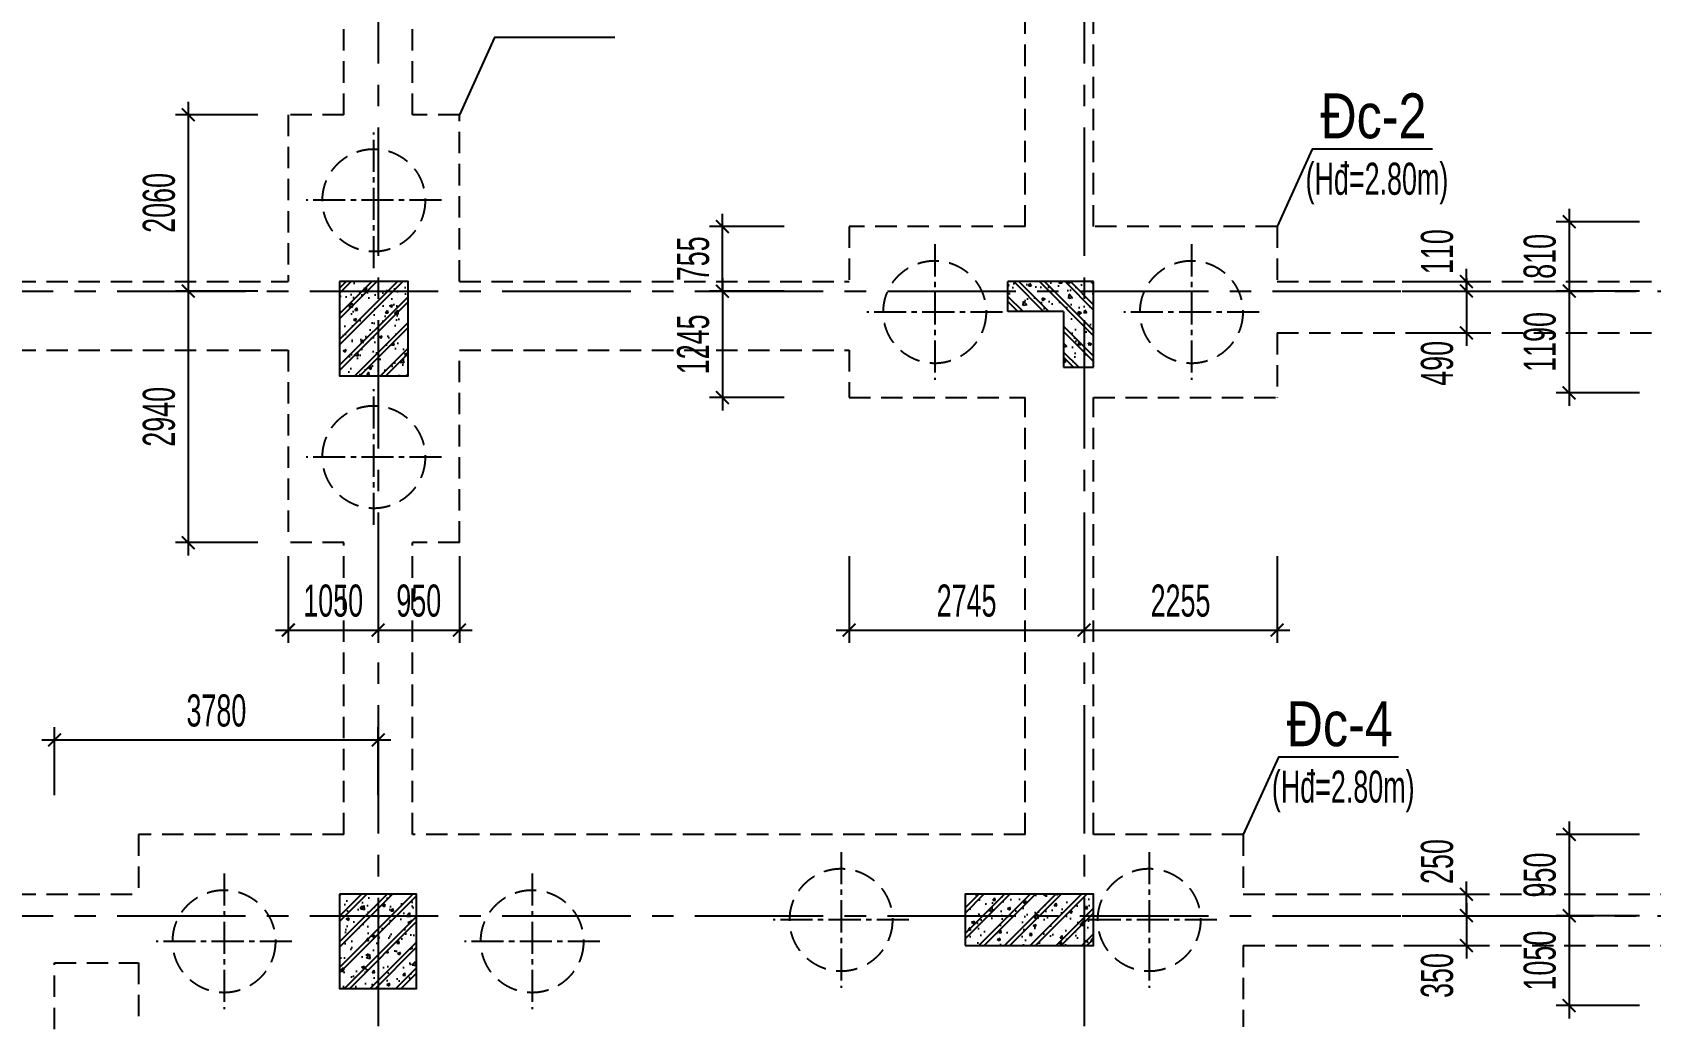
# Model space of a CAD drawing. Extents: x 1719887 to 1865417, y -150890 to 59748.
# Drawn here: x 1761390 to 1780299, y -81398 to -69825 of the extents above; entities that cross this region are included whole.
import ezdxf
from ezdxf.enums import TextEntityAlignment as Align

# ---------------------------------------------------------------- set-up
doc = ezdxf.new("R2010")
doc.units = 0
doc.header["$LTSCALE"] = 1000
doc.header["$MEASUREMENT"] = 0
doc.header["$PDMODE"] = 3
doc.linetypes.add('CENTER2', pattern=[1.125, 0.75, -0.125, 0.125, -0.125])
doc.linetypes.add('HIDDEN', pattern=[0.375, 0.25, -0.125])
doc.layers.get('0').update_dxf_attribs({"linetype": 'CONTINUOUS'})
doc.layers.get('Defpoints').update_dxf_attribs({"linetype": 'CONTINUOUS'})
for name, color, linetype in [('CDC.01.AXIS', 160, 'CENTER2'), ('CDC.02.DIM', 1, 'CONTINUOUS'), ('CDC.04.HIDDEN', 8, 'HIDDEN'), ('CDC.05.STEEL', 4, 'CONTINUOUS'), ('CDC.06.TEXT', 2, 'CONTINUOUS'), ('CDC.10.HATCH', 9, 'CONTINUOUS'), ('CDC.11.NOTE', 8, 'CONTINUOUS'), ('KCS_CHI', 1, 'CONTINUOUS')]:
    doc.layers.add(name, color=color, linetype=linetype)
doc.styles.add('ARIAL', font='arial.ttf', dxfattribs={"width": 0.6})
doc.dimstyles.new('D150', dxfattribs={"dimscale": 150, "dimtxt": 2.5, "dimasz": 1, "dimexe": 1, "dimexo": 0, "dimgap": 1, "dimtad": 1, "dimdec": 0, "dimdsep": 46, "dimtxsty": 'ARIAL', "dimblk": 'ARCHTICK', "dimcen": 1, "dimdle": 1, "dimclrd": 1, "dimclre": 1, "dimclrt": 2, "dimadec": 0, "dimazin": 0, "dimtfac": 0.00072, "dimtdec": 0, "dimtix": 1, "dimtmove": 2, "dimatfit": 3, "dimldrblk": 'ARCHTICK', "dimfxl": 1, "dimtolj": 1, "dimlwd": -1, "dimlwe": -1, "dimarcsym": 0})

# ---------------------------------------------------------------- blocks, each defined once
blk = doc.blocks.new('MONG')
at = {"layer": 'CDC.10.HATCH'}
h = blk.add_hatch(dxfattribs=at)
h.set_pattern_fill('CHAU-01', color=256, scale=50, style=0, pattern_type=2)
h.set_pattern_definition([(50, (16399.96, 0), (358.63009, -31.376067), [37.5, -412.5]), (355, (16399.96, 0), (-69.37567, 376.09607), [30, -330]), (100.4514, (16429.85, -2.6), (289.25469, 344.71977), [31.870095, -350.571056]), (46.1842, (16399.96, 100), (533.62052, -82.75951), [56.25, -618.75]), (96.6356, (16444.43, 93.1), (467.33135, 487.05894), [47.80514, -525.8565]), (351.1842, (16399.96, 100), (467.33097, 487.0593), [45, -495]), (21, (16449.96, 75), (298.453526, -201.309445), [37.5, -412.5]), (326, (16449.96, 75), (121.657666, 362.57502), [30, -330]), (71.4514, (16474.83, 58.22), (420.111314, 161.26525), [31.870095, -350.571056]), (37.5, (16399.96, 0), (6.079928, 166.446927), [0, -326, 0, -335, 0, -331.25]), (7.5, (16399.96, 0), (131.534769, 197.205856), [0, -191, 0, -318.5, 0, -126.25]), (327.5, (16288.46, 0), (266.911218, -11.277436), [0, -125, 0, -390, 0, -517.5]), (317.5, (16238.46, 0), (291.593085, 50.05249), [0, -162.5, 0, -259, 0, -367.5]), (45, (16399.96, 0), (-150.26019, 150.26019), []), (45, (16399.96, 61.25), (-150.26019, 150.26019), [])])
h.paths.add_polyline_path([(1765330, -72738), (1764980, -72738), (1764980, -72848), (1765330, -72848)])
h.paths.add_polyline_path([(1765330, -72848), (1764980, -72848), (1764980, -73838), (1765330, -73838)])
h.paths.add_polyline_path([(1765780, -72848), (1765330, -72848), (1765330, -73838), (1765780, -73838)])
h.paths.add_polyline_path([(1765780, -72738), (1765330, -72738), (1765330, -72848), (1765780, -72848)])
h = blk.add_hatch(dxfattribs=at)
h.set_pattern_fill('CHAU-01', color=256, scale=50, style=0, pattern_type=2)
h.set_pattern_definition([(130, (3514359.5, -1e-11), (-358.63009, -31.376067), [37.5, -412.5]), (185, (3514359.5, -1e-11), (69.37567, 376.09607), [30, -330]), (79.5486, (3514329.6, -2.6), (-289.25469, 344.71977), [31.870095, -350.571056]), (133.8158, (3514359.5, 100), (-533.62052, -82.75951), [56.25, -618.75]), (83.3644, (3514315.03, 93.1), (-467.33135, 487.05894), [47.80514, -525.8565]), (188.8158, (3514359.5, 100), (-467.33097, 487.0593), [45, -495]), (159, (3514309.5, 75), (-298.453526, -201.309445), [37.5, -412.5]), (214, (3514309.5, 75), (-121.657666, 362.57502), [30, -330]), (108.5486, (3514284.63, 58.22), (-420.111314, 161.26525), [31.870095, -350.571056]), (142.5, (3514359.5, -1e-11), (-6.079928, 166.446927), [0, -326, 0, -335, 0, -331.25]), (172.5, (3514359.5, -1e-11), (-131.534769, 197.205856), [0, -191, 0, -318.5, 0, -126.25]), (212.5, (3514471, -1e-11), (-266.911218, -11.277436), [0, -125, 0, -390, 0, -517.5]), (222.5, (3514521, -1e-11), (-291.593085, 50.05249), [0, -162.5, 0, -259, 0, -367.5]), (135, (3514359.5, -1e-11), (150.26019, 150.26019), []), (135, (3514359.5, 61.25), (150.26019, 150.26019), [])])
h.paths.add_polyline_path([(1773680, -72848), (1773790, -72848), (1773790, -73738), (1773680, -73738)])
h.paths.add_polyline_path([(1772790, -72848), (1773680, -72848), (1773680, -73738), (1773440, -73738), (1773440, -73088), (1772790, -73088)])
h.paths.add_polyline_path([(1772790, -72738), (1773680, -72738), (1773680, -72848), (1772790, -72848)])
h.paths.add_polyline_path([(1773680, -72738), (1773790, -72738), (1773790, -72848), (1773680, -72848)])
h = blk.add_hatch(dxfattribs=at)
h.set_pattern_fill('CHAU-01', color=256, scale=50, style=0, pattern_type=2)
h.set_pattern_definition([(50, (0, 0), (358.63009, -31.376067), [37.5, -412.5]), (355, (0, 0), (-69.37567, 376.09607), [30, -330]), (100.4514, (29.9, -2.6), (289.25469, 344.71977), [31.870095, -350.571056]), (46.1842, (0, 100), (533.62052, -82.75951), [56.25, -618.75]), (96.6356, (44.47, 93.1), (467.33135, 487.05894), [47.80514, -525.8565]), (351.1842, (0, 100), (467.33097, 487.0593), [45, -495]), (21, (50, 75), (298.453526, -201.309445), [37.5, -412.5]), (326, (50, 75), (121.657666, 362.57502), [30, -330]), (71.4514, (74.87, 58.22), (420.111314, 161.26525), [31.870095, -350.571056]), (37.5, (0, 0), (6.079928, 166.446927), [0, -326, 0, -335, 0, -331.25]), (7.5, (0, 0), (131.534769, 197.205856), [0, -191, 0, -318.5, 0, -126.25]), (327.5, (-111.5, 0), (266.911218, -11.277436), [0, -125, 0, -390, 0, -517.5]), (317.5, (-161.5, 0), (291.593085, 50.05249), [0, -162.5, 0, -259, 0, -367.5]), (45, (0, 0), (-150.26019, 150.26019), []), (45, (0, 61.25), (-150.26019, 150.26019), [])])
h.paths.add_polyline_path([(1765430, -79898), (1764980, -79898), (1764980, -80148), (1765430, -80148)])
h.paths.add_polyline_path([(1765430, -80148), (1764980, -80148), (1764980, -80998), (1765430, -80998)])
h.paths.add_polyline_path([(1765880, -80148), (1765430, -80148), (1765430, -80998), (1765880, -80998)])
h.paths.add_polyline_path([(1765880, -79898), (1765430, -79898), (1765430, -80148), (1765880, -80148)])
h = blk.add_hatch(dxfattribs=at)
h.set_pattern_fill('CHAU-01', color=256, scale=50, style=0, pattern_type=2)
h.set_pattern_definition([(50, (0, 0), (358.63009, -31.376067), [37.5, -412.5]), (355, (0, 0), (-69.37567, 376.09607), [30, -330]), (100.4514, (29.9, -2.6), (289.25469, 344.71977), [31.870095, -350.571056]), (46.1842, (0, 100), (533.62052, -82.75951), [56.25, -618.75]), (96.6356, (44.47, 93.1), (467.33135, 487.05894), [47.80514, -525.8565]), (351.1842, (0, 100), (467.33097, 487.0593), [45, -495]), (21, (50, 75), (298.453526, -201.309445), [37.5, -412.5]), (326, (50, 75), (121.657666, 362.57502), [30, -330]), (71.4514, (74.87, 58.22), (420.111314, 161.26525), [31.870095, -350.571056]), (37.5, (0, 0), (6.079928, 166.446927), [0, -326, 0, -335, 0, -331.25]), (7.5, (0, 0), (131.534769, 197.205856), [0, -191, 0, -318.5, 0, -126.25]), (327.5, (-111.5, 0), (266.911218, -11.277436), [0, -125, 0, -390, 0, -517.5]), (317.5, (-161.5, 0), (291.593085, 50.05249), [0, -162.5, 0, -259, 0, -367.5]), (45, (0, 0), (-150.26019, 150.26019), []), (45, (0, 61.25), (-150.26019, 150.26019), [])])
h.paths.add_polyline_path([(1772290, -80498), (1773680, -80498), (1773680, -80148), (1772290, -80148)])
h.paths.add_polyline_path([(1772290, -80148), (1773680, -80148), (1773680, -79898), (1772290, -79898)])
h.paths.add_polyline_path([(1773680, -80148), (1773790, -80148), (1773790, -79898), (1773680, -79898)])
h.paths.add_polyline_path([(1773680, -80498), (1773790, -80498), (1773790, -80148), (1773680, -80148)])
at = {"layer": 'CDC.01.AXIS', "ltscale": 2}
for p, q in [((1765430, -61938), (1765430, -120474)), ((1773680, -61938), (1773680, -120474)), ((1733131, -72848), (1840145, -72848)), ((1733131, -80148), (1840145, -80148))]:
    blk.add_line(p, q, dxfattribs=at)
at = {"layer": 'CDC.05.STEEL', "ltscale": 2000}
for p, q in [((1773790, -72738), (1772790, -72738)), ((1772790, -73088), (1772790, -72738)), ((1773790, -73738), (1773790, -72738)), ((1773440, -73088), (1772790, -73088)), ((1773440, -73088), (1773440, -73738)), ((1773440, -73738), (1773790, -73738))]:
    blk.add_line(p, q, dxfattribs=at)
for points in [[(1764980, -72738), (1764980, -73838), (1765780, -73838), (1765780, -72738)], [(1764980, -79898), (1764980, -80998), (1765880, -80998), (1765880, -79898)], [(1772290, -80498), (1773790, -80498), (1773790, -79898), (1772290, -79898)]]:
    blk.add_lwpolyline(points, close=True, dxfattribs=at)
blk = doc.blocks.new('_ARCHTICK')
at = {"color": 0, "linetype": 'ByBlock', "const_width": 0.15}
blk.add_lwpolyline([(-0.5, -0.5), (0.5, 0.5)], dxfattribs=at)
blk = doc.blocks.new('*D74')
at = {"layer": 'CDC.02.DIM', "color": 1, "transparency": 16777216}
for p, q in [((1763211, -70638), (1763211, -72998)), ((1764024, -70788), (1763061, -70788)), ((1764024, -72848), (1763061, -72848))]:
    blk.add_line(p, q, dxfattribs=at)
at = {"layer": 'Defpoints', "color": 0, "transparency": 16777216}
for p in [(1764024, -70788), (1763211, -72848), (1764024, -72848)]:
    blk.add_point(p, dxfattribs=at)
at = {"layer": 'CDC.02.DIM', "color": 1, "transparency": 16777216, "xscale": 150, "yscale": 150, "zscale": 150}
for p, rotation in [((1763211, -70788), 90), ((1763211, -72848), 270)]:
    blk.add_blockref('_ARCHTICK', p, dxfattribs=dict(at, rotation=rotation))
at = {"layer": 'CDC.02.DIM', "color": 2, "transparency": 16777216, "insert": (1762870, -71818), "char_height": 375, "attachment_point": 5, "rotation": 90, "style": 'ARIAL'}
blk.add_mtext('\\A1;2060', dxfattribs=at)
blk = doc.blocks.new('*D75')
at = {"layer": 'CDC.02.DIM', "color": 1, "transparency": 16777216}
for p, q in [((1763211, -72698), (1763211, -75938)), ((1764024, -72848), (1763061, -72848)), ((1764024, -75788), (1763061, -75788))]:
    blk.add_line(p, q, dxfattribs=at)
at = {"layer": 'Defpoints', "color": 0, "transparency": 16777216}
for p in [(1764024, -72848), (1763211, -75788), (1764024, -75788)]:
    blk.add_point(p, dxfattribs=at)
at = {"layer": 'CDC.02.DIM', "color": 1, "transparency": 16777216, "xscale": 150, "yscale": 150, "zscale": 150}
for p, rotation in [((1763211, -72848), 90), ((1763211, -75788), 270)]:
    blk.add_blockref('_ARCHTICK', p, dxfattribs=dict(at, rotation=rotation))
at = {"layer": 'CDC.02.DIM', "color": 2, "transparency": 16777216, "insert": (1762870, -74318), "char_height": 375, "attachment_point": 5, "rotation": 90, "style": 'ARIAL'}
blk.add_mtext('\\A1;2940', dxfattribs=at)
blk = doc.blocks.new('*D118')
at = {"layer": 'CDC.02.DIM', "color": 1, "transparency": 16777216}
for p, q in [((1769453, -72094), (1769453, -71944)), ((1770175, -72094), (1769303, -72094)), ((1769453, -72849), (1769453, -72094)), ((1770175, -72849), (1769303, -72849)), ((1769453, -72849), (1769453, -72999))]:
    blk.add_line(p, q, dxfattribs=at)
at = {"layer": 'Defpoints', "color": 0, "transparency": 16777216}
for p in [(1769453, -72094), (1770175, -72094), (1770175, -72849)]:
    blk.add_point(p, dxfattribs=at)
at = {"layer": 'CDC.02.DIM', "color": 1, "transparency": 16777216, "xscale": 150, "yscale": 150, "zscale": 150}
for p, rotation in [((1769453, -72094), 270), ((1769453, -72849), 90)]:
    blk.add_blockref('_ARCHTICK', p, dxfattribs=dict(at, rotation=rotation))
at = {"layer": 'CDC.02.DIM', "color": 2, "transparency": 16777216, "insert": (1769112, -72471), "char_height": 375, "attachment_point": 5, "rotation": 90, "style": 'ARIAL'}
blk.add_mtext('\\A1;755', dxfattribs=at)
blk = doc.blocks.new('*D119')
at = {"layer": 'CDC.02.DIM', "color": 1, "transparency": 16777216}
for p, q in [((1769453, -72699), (1769453, -74244)), ((1770175, -72849), (1769303, -72849)), ((1770175, -74094), (1769303, -74094))]:
    blk.add_line(p, q, dxfattribs=at)
at = {"layer": 'Defpoints', "color": 0, "transparency": 16777216}
for p in [(1770175, -72849), (1769453, -74094), (1770175, -74094)]:
    blk.add_point(p, dxfattribs=at)
at = {"layer": 'CDC.02.DIM', "color": 1, "transparency": 16777216, "xscale": 150, "yscale": 150, "zscale": 150}
for p, rotation in [((1769453, -72849), 90), ((1769453, -74094), 270)]:
    blk.add_blockref('_ARCHTICK', p, dxfattribs=dict(at, rotation=rotation))
at = {"layer": 'CDC.02.DIM', "color": 2, "transparency": 16777216, "insert": (1769112, -73471), "char_height": 375, "attachment_point": 5, "rotation": 90, "style": 'ARIAL'}
blk.add_mtext('\\A1;1245', dxfattribs=at)
blk = doc.blocks.new('*D134')
at = {"layer": 'CDC.02.DIM', "color": 1, "transparency": 16777216}
for p, q in [((1780169, -72038), (1779197, -72038)), ((1779347, -71888), (1779347, -72998)), ((1780169, -72848), (1779197, -72848))]:
    blk.add_line(p, q, dxfattribs=at)
at = {"layer": 'Defpoints', "color": 0, "transparency": 16777216}
for p in [(1780169, -72038), (1779347, -72848), (1780169, -72848)]:
    blk.add_point(p, dxfattribs=at)
at = {"layer": 'CDC.02.DIM', "color": 1, "transparency": 16777216, "xscale": 150, "yscale": 150, "zscale": 150}
for p, rotation in [((1779347, -72038), 90), ((1779347, -72848), 270)]:
    blk.add_blockref('_ARCHTICK', p, dxfattribs=dict(at, rotation=rotation))
at = {"layer": 'CDC.02.DIM', "color": 2, "transparency": 16777216, "insert": (1779005, -72443), "char_height": 375, "attachment_point": 5, "rotation": 90, "style": 'ARIAL'}
blk.add_mtext('\\A1;810', dxfattribs=at)
blk = doc.blocks.new('*D135')
at = {"layer": 'CDC.02.DIM', "color": 1, "transparency": 16777216}
for p, q in [((1779347, -72698), (1779347, -74188)), ((1780169, -72848), (1779197, -72848)), ((1780169, -74038), (1779197, -74038))]:
    blk.add_line(p, q, dxfattribs=at)
at = {"layer": 'Defpoints', "color": 0, "transparency": 16777216}
for p in [(1780169, -72848), (1779347, -74038), (1780169, -74038)]:
    blk.add_point(p, dxfattribs=at)
at = {"layer": 'CDC.02.DIM', "color": 1, "transparency": 16777216, "xscale": 150, "yscale": 150, "zscale": 150}
for p, rotation in [((1779347, -72848), 90), ((1779347, -74038), 270)]:
    blk.add_blockref('_ARCHTICK', p, dxfattribs=dict(at, rotation=rotation))
at = {"layer": 'CDC.02.DIM', "color": 2, "transparency": 16777216, "insert": (1779005, -73443), "char_height": 375, "attachment_point": 5, "rotation": 90, "style": 'ARIAL'}
blk.add_mtext('\\A1;1190', dxfattribs=at)
blk = doc.blocks.new('*D136')
at = {"layer": 'CDC.02.DIM', "color": 1, "transparency": 16777216}
for p, q in [((1780169, -79198), (1779197, -79198)), ((1779347, -79048), (1779347, -80298)), ((1780169, -80148), (1779197, -80148))]:
    blk.add_line(p, q, dxfattribs=at)
at = {"layer": 'Defpoints', "color": 0, "transparency": 16777216}
for p in [(1780169, -79198), (1779347, -80148), (1780169, -80148)]:
    blk.add_point(p, dxfattribs=at)
at = {"layer": 'CDC.02.DIM', "color": 1, "transparency": 16777216, "xscale": 150, "yscale": 150, "zscale": 150}
for p, rotation in [((1779347, -79198), 90), ((1779347, -80148), 270)]:
    blk.add_blockref('_ARCHTICK', p, dxfattribs=dict(at, rotation=rotation))
at = {"layer": 'CDC.02.DIM', "color": 2, "transparency": 16777216, "insert": (1779005, -79673), "char_height": 375, "attachment_point": 5, "rotation": 90, "style": 'ARIAL'}
blk.add_mtext('\\A1;950', dxfattribs=at)
blk = doc.blocks.new('*D137')
at = {"layer": 'CDC.02.DIM', "color": 1, "transparency": 16777216}
for p, q in [((1780169, -80148), (1779197, -80148)), ((1779347, -79998), (1779347, -81348)), ((1780169, -81198), (1779197, -81198))]:
    blk.add_line(p, q, dxfattribs=at)
at = {"layer": 'Defpoints', "color": 0, "transparency": 16777216}
for p in [(1780169, -80148), (1779347, -81198), (1780169, -81198)]:
    blk.add_point(p, dxfattribs=at)
at = {"layer": 'CDC.02.DIM', "color": 1, "transparency": 16777216, "xscale": 150, "yscale": 150, "zscale": 150}
for p, rotation in [((1779347, -80148), 90), ((1779347, -81198), 270)]:
    blk.add_blockref('_ARCHTICK', p, dxfattribs=dict(at, rotation=rotation))
at = {"layer": 'CDC.02.DIM', "color": 2, "transparency": 16777216, "insert": (1779005, -80673), "char_height": 375, "attachment_point": 5, "rotation": 90, "style": 'ARIAL'}
blk.add_mtext('\\A1;1050', dxfattribs=at)
blk = doc.blocks.new('*D180')
at = {"layer": 'CDC.02.DIM', "color": 1, "transparency": 16777216}
for p, q in [((1764380, -75947), (1764380, -76960)), ((1765430, -75947), (1765430, -76960)), ((1764230, -76810), (1765580, -76810))]:
    blk.add_line(p, q, dxfattribs=at)
at = {"layer": 'Defpoints', "color": 0, "transparency": 16777216}
for p in [(1764380, -75947), (1765430, -75947), (1765430, -76810)]:
    blk.add_point(p, dxfattribs=at)
at = {"layer": 'CDC.02.DIM', "color": 1, "transparency": 16777216, "xscale": 150, "yscale": 150, "zscale": 150, "rotation": 180}
blk.add_blockref('_ARCHTICK', (1764380, -76810), dxfattribs=at)
at = {"layer": 'CDC.02.DIM', "color": 1, "transparency": 16777216, "xscale": 150, "yscale": 150, "zscale": 150}
blk.add_blockref('_ARCHTICK', (1765430, -76810), dxfattribs=at)
at = {"layer": 'CDC.02.DIM', "color": 2, "transparency": 16777216, "insert": (1764905, -76468), "char_height": 375, "attachment_point": 5, "style": 'ARIAL'}
blk.add_mtext('\\A1;1050', dxfattribs=at)
blk = doc.blocks.new('*D181')
at = {"layer": 'CDC.02.DIM', "color": 1, "transparency": 16777216}
for p, q in [((1765430, -75947), (1765430, -76960)), ((1766380, -75947), (1766380, -76960)), ((1765280, -76810), (1766530, -76810))]:
    blk.add_line(p, q, dxfattribs=at)
at = {"layer": 'Defpoints', "color": 0, "transparency": 16777216}
for p in [(1765430, -75947), (1766380, -75947), (1766380, -76810)]:
    blk.add_point(p, dxfattribs=at)
at = {"layer": 'CDC.02.DIM', "color": 1, "transparency": 16777216, "xscale": 150, "yscale": 150, "zscale": 150, "rotation": 180}
blk.add_blockref('_ARCHTICK', (1765430, -76810), dxfattribs=at)
at = {"layer": 'CDC.02.DIM', "color": 1, "transparency": 16777216, "xscale": 150, "yscale": 150, "zscale": 150}
blk.add_blockref('_ARCHTICK', (1766380, -76810), dxfattribs=at)
at = {"layer": 'CDC.02.DIM', "color": 2, "transparency": 16777216, "insert": (1765905, -76468), "char_height": 375, "attachment_point": 5, "style": 'ARIAL'}
blk.add_mtext('\\A1;950', dxfattribs=at)
blk = doc.blocks.new('*D182')
at = {"layer": 'CDC.02.DIM', "color": 1, "transparency": 16777216}
for p, q in [((1770934, -75947), (1770934, -76960)), ((1773679, -75947), (1773679, -76960)), ((1770784, -76810), (1773829, -76810))]:
    blk.add_line(p, q, dxfattribs=at)
at = {"layer": 'Defpoints', "color": 0, "transparency": 16777216}
for p in [(1770934, -75947), (1773679, -75947), (1773679, -76810)]:
    blk.add_point(p, dxfattribs=at)
at = {"layer": 'CDC.02.DIM', "color": 1, "transparency": 16777216, "xscale": 150, "yscale": 150, "zscale": 150, "rotation": 180}
blk.add_blockref('_ARCHTICK', (1770934, -76810), dxfattribs=at)
at = {"layer": 'CDC.02.DIM', "color": 1, "transparency": 16777216, "xscale": 150, "yscale": 150, "zscale": 150}
blk.add_blockref('_ARCHTICK', (1773679, -76810), dxfattribs=at)
at = {"layer": 'CDC.02.DIM', "color": 2, "transparency": 16777216, "insert": (1772306, -76468), "char_height": 375, "attachment_point": 5, "style": 'ARIAL'}
blk.add_mtext('\\A1;2745', dxfattribs=at)
blk = doc.blocks.new('*D183')
at = {"layer": 'CDC.02.DIM', "color": 1, "transparency": 16777216}
for p, q in [((1773679, -75947), (1773679, -76960)), ((1775934, -75947), (1775934, -76960)), ((1773529, -76810), (1776084, -76810))]:
    blk.add_line(p, q, dxfattribs=at)
at = {"layer": 'Defpoints', "color": 0, "transparency": 16777216}
for p in [(1773679, -75947), (1775934, -75947), (1775934, -76810)]:
    blk.add_point(p, dxfattribs=at)
at = {"layer": 'CDC.02.DIM', "color": 1, "transparency": 16777216, "xscale": 150, "yscale": 150, "zscale": 150, "rotation": 180}
blk.add_blockref('_ARCHTICK', (1773679, -76810), dxfattribs=at)
at = {"layer": 'CDC.02.DIM', "color": 1, "transparency": 16777216, "xscale": 150, "yscale": 150, "zscale": 150}
blk.add_blockref('_ARCHTICK', (1775934, -76810), dxfattribs=at)
at = {"layer": 'CDC.02.DIM', "color": 2, "transparency": 16777216, "insert": (1774806, -76468), "char_height": 375, "attachment_point": 5, "style": 'ARIAL'}
blk.add_mtext('\\A1;2255', dxfattribs=at)
blk = doc.blocks.new('*D1078')
at = {"layer": 'Defpoints', "color": 0, "transparency": 16777216}
for p in [(1777387, -72738), (1778147, -72738), (1777307, -72848)]:
    blk.add_point(p, dxfattribs=at)
at = {"layer": 'KCS_CHI', "color": 1, "transparency": 16777216}
for p, q in [((1778147, -72738), (1778147, -72588)), ((1777397, -72738), (1778297, -72738)), ((1778147, -72848), (1778147, -72738)), ((1777397, -72848), (1778297, -72848)), ((1778147, -72848), (1778147, -72998))]:
    blk.add_line(p, q, dxfattribs=at)
at = {"layer": 'KCS_CHI', "color": 1, "transparency": 16777216, "xscale": 150, "yscale": 150, "zscale": 150}
for p, rotation in [((1778147, -72738), 270), ((1778147, -72848), 90)]:
    blk.add_blockref('_ARCHTICK', p, dxfattribs=dict(at, rotation=rotation))
at = {"layer": 'KCS_CHI', "color": 2, "transparency": 16777216, "insert": (1777805, -72388), "char_height": 375, "attachment_point": 5, "rotation": 90, "style": 'ARIAL'}
blk.add_mtext('\\A1;110', dxfattribs=at)
blk = doc.blocks.new('*D1079')
at = {"layer": 'Defpoints', "color": 0, "transparency": 16777216}
for p in [(1777416, -72848), (1777436, -73338), (1778147, -73338)]:
    blk.add_point(p, dxfattribs=at)
at = {"layer": 'KCS_CHI', "color": 1, "transparency": 16777216}
for p, q in [((1778147, -72698), (1778147, -73488)), ((1777416, -72848), (1778297, -72848)), ((1777436, -73338), (1778297, -73338))]:
    blk.add_line(p, q, dxfattribs=at)
at = {"layer": 'KCS_CHI', "color": 1, "transparency": 16777216, "xscale": 150, "yscale": 150, "zscale": 150}
for p, rotation in [((1778147, -72848), 90), ((1778147, -73338), 270)]:
    blk.add_blockref('_ARCHTICK', p, dxfattribs=dict(at, rotation=rotation))
at = {"layer": 'KCS_CHI', "color": 2, "transparency": 16777216, "insert": (1777805, -73693), "char_height": 375, "attachment_point": 5, "rotation": 90, "style": 'ARIAL'}
blk.add_mtext('\\A1;490', dxfattribs=at)
blk = doc.blocks.new('*D1080')
at = {"layer": 'Defpoints', "color": 0, "transparency": 16777216}
for p in [(1777387, -79898), (1778147, -79898), (1777307, -80148)]:
    blk.add_point(p, dxfattribs=at)
at = {"layer": 'KCS_CHI', "color": 1, "transparency": 16777216}
for p, q in [((1778147, -79898), (1778147, -79748)), ((1777397, -79898), (1778297, -79898)), ((1778147, -80148), (1778147, -79898)), ((1777397, -80148), (1778297, -80148)), ((1778147, -80148), (1778147, -80298))]:
    blk.add_line(p, q, dxfattribs=at)
at = {"layer": 'KCS_CHI', "color": 1, "transparency": 16777216, "xscale": 150, "yscale": 150, "zscale": 150}
for p, rotation in [((1778147, -79898), 270), ((1778147, -80148), 90)]:
    blk.add_blockref('_ARCHTICK', p, dxfattribs=dict(at, rotation=rotation))
at = {"layer": 'KCS_CHI', "color": 2, "transparency": 16777216, "insert": (1777805, -79515), "char_height": 375, "attachment_point": 5, "rotation": 90, "style": 'ARIAL'}
blk.add_mtext('\\A1;250', dxfattribs=at)
blk = doc.blocks.new('*D1081')
at = {"layer": 'Defpoints', "color": 0, "transparency": 16777216}
for p in [(1777416, -80148), (1777436, -80498), (1778147, -80498)]:
    blk.add_point(p, dxfattribs=at)
at = {"layer": 'KCS_CHI', "color": 1, "transparency": 16777216}
for p, q in [((1777416, -80148), (1778297, -80148)), ((1778147, -79998), (1778147, -80648)), ((1777436, -80498), (1778297, -80498))]:
    blk.add_line(p, q, dxfattribs=at)
at = {"layer": 'KCS_CHI', "color": 1, "transparency": 16777216, "xscale": 150, "yscale": 150, "zscale": 150}
for p, rotation in [((1778147, -80148), 90), ((1778147, -80498), 270)]:
    blk.add_blockref('_ARCHTICK', p, dxfattribs=dict(at, rotation=rotation))
at = {"layer": 'KCS_CHI', "color": 2, "transparency": 16777216, "insert": (1777805, -80847), "char_height": 375, "attachment_point": 5, "rotation": 90, "style": 'ARIAL'}
blk.add_mtext('\\A1;350', dxfattribs=at)
blk = doc.blocks.new('*D1102')
at = {"layer": 'CDC.02.DIM', "color": 1, "transparency": 16777216}
for p, q in [((1761500, -78094), (1765580, -78094)), ((1761650, -78740), (1761650, -77944)), ((1765430, -78740), (1765430, -77944))]:
    blk.add_line(p, q, dxfattribs=at)
at = {"layer": 'Defpoints', "color": 0, "transparency": 16777216}
for p in [(1765430, -78094), (1761650, -78740), (1765430, -78740)]:
    blk.add_point(p, dxfattribs=at)
at = {"layer": 'CDC.02.DIM', "color": 1, "transparency": 16777216, "xscale": 150, "yscale": 150, "zscale": 150, "rotation": 180}
blk.add_blockref('_ARCHTICK', (1761650, -78094), dxfattribs=at)
at = {"layer": 'CDC.02.DIM', "color": 1, "transparency": 16777216, "xscale": 150, "yscale": 150, "zscale": 150}
blk.add_blockref('_ARCHTICK', (1765430, -78094), dxfattribs=at)
at = {"layer": 'CDC.02.DIM', "color": 2, "transparency": 16777216, "insert": (1763540, -77752), "char_height": 375, "attachment_point": 5, "style": 'ARIAL'}
blk.add_mtext('\\A1;3780', dxfattribs=at)

msp = doc.modelspace()

# ---------------------------------------------------------------- linework, layer by layer
at = {"layer": 'CDC.01.AXIS', "ltscale": 0.5}
for p, q in [((1765379.7, -72580), (1765379.7, -70996)), ((1766171.7, -71788), (1764587.7, -71788)), ((1771933.8, -72301.5), (1771933.8, -73885.5)), ((1774933.8, -72301.5), (1774933.8, -73885.5)), ((1772725.8, -73093.5), (1771141.8, -73093.5)), ((1775725.8, -73093.5), (1774141.8, -73093.5)), ((1765379.7, -75580), (1765379.7, -73996)), ((1766171.7, -74788), (1764587.7, -74788)), ((1770839.7, -79405.7), (1770839.7, -80989.7)), ((1774439.7, -79405.7), (1774439.7, -80989.7)), ((1763629.7, -79655.7), (1763629.7, -81239.7)), ((1767229.7, -79655.7), (1767229.7, -81239.7)), ((1771631.7, -80197.7), (1770047.7, -80197.7)), ((1775231.7, -80197.7), (1773647.7, -80197.7)), ((1764421.7, -80447.7), (1762837.7, -80447.7)), ((1768021.7, -80447.7), (1766437.7, -80447.7))]:
    msp.add_line(p, q, dxfattribs=at)
at = {"layer": 'CDC.04.HIDDEN'}
for p, q in [((1765029.7, -70788), (1765029.7, -65548.3)), ((1765829.7, -70788), (1765829.7, -65548.3)), ((1772989.7, -72093.5), (1772989.7, -65548.3)), ((1773789.7, -72093.5), (1773789.7, -65548.3)), ((1764379.7, -70788), (1764379.7, -72738)), ((1765029.7, -70788), (1764379.7, -70788)), ((1766379.7, -70788), (1765829.7, -70788)), ((1766379.7, -72738), (1766379.7, -70788)), ((1772989.7, -72093.5), (1770933.8, -72093.5)), ((1770933.8, -72093.5), (1770933.8, -72738)), ((1775933.8, -72093.5), (1773789.7, -72093.5)), ((1775933.8, -72093.5), (1775933.8, -72738)), ((1758179.7, -72738), (1764379.7, -72738)), ((1766379.7, -72738), (1770933.8, -72738)), ((1775933.8, -72738), (1780579.7, -72738)), ((1775933.8, -73338), (1780579.7, -73338)), ((1775933.8, -73338), (1775933.8, -74093.5)), ((1758179.7, -73538), (1764379.7, -73538)), ((1764379.7, -73538), (1764379.7, -75788)), ((1766379.7, -73538), (1770933.8, -73538)), ((1766379.7, -75788), (1766379.7, -73538)), ((1770933.8, -73538), (1770933.8, -74093.5)), ((1770933.8, -74093.5), (1772989.7, -74093.5)), ((1772989.7, -79197.7), (1772989.7, -74093.5)), ((1773789.7, -79197.7), (1773789.7, -74093.5)), ((1773789.7, -74093.5), (1775933.8, -74093.5)), ((1765029.7, -75788), (1764379.7, -75788)), ((1765029.7, -79197.7), (1765029.7, -75788)), ((1765829.7, -79197.7), (1765829.7, -75788)), ((1766379.7, -75788), (1765829.7, -75788)), ((1765029.7, -79197.7), (1762629.7, -79197.7)), ((1762629.7, -79197.7), (1762629.7, -79897.7)), ((1772989.7, -79197.7), (1765829.7, -79197.7)), ((1775539.7, -79197.7), (1773789.7, -79197.7)), ((1775539.7, -79197.7), (1775539.7, -79897.7)), ((1758179.7, -79897.7), (1762629.7, -79897.7)), ((1775539.7, -79897.7), (1780579.7, -79897.7)), ((1775539.7, -80497.7), (1780579.7, -80497.7)), ((1775539.7, -80497.7), (1775539.7, -81447.7)), ((1761649.7, -84847.7), (1761649.7, -80697.7)), ((1761649.7, -80697.7), (1762629.7, -80697.7)), ((1762629.7, -80697.7), (1762629.7, -81447.7))]:
    msp.add_line(p, q, dxfattribs=at)
for centre in [(1765379.7, -71788), (1771933.8, -73093.5), (1774933.8, -73093.5), (1765379.7, -74788), (1770839.7, -80197.7), (1774439.7, -80197.7), (1763629.7, -80447.7), (1767229.7, -80447.7)]:
    msp.add_circle(centre, 600, dxfattribs=at)
at = {"layer": 'CDC.11.NOTE'}
for points in [[(1768194.7, -69885.2), (1766790, -69885.2), (1766379.7, -70788)], [(1777748.9, -71190.7), (1776344.1, -71190.7), (1775933.8, -72093.5)], [(1777354.7, -78294.8), (1775950, -78294.8), (1775539.7, -79197.7)]]:
    msp.add_lwpolyline(points, dxfattribs=at)

# ---------------------------------------------------------------- block references
at = {"layer": 'CDC.10.HATCH'}
msp.add_blockref('MONG', (0, 0), dxfattribs=at)

# ---------------------------------------------------------------- texts
at = {"layer": 'CDC.06.TEXT', "style": 'ARIAL'}
for s, height, width, p in [('Đc-2', 525, 0.8, (1777059.9, -70800.6)), ('(Hđ=2.80m)', 375, 0.6, (1777101.3, -71535.5)), ('Đc-4', 525, 0.8, (1776665.7, -77904.7)), ('(Hđ=2.80m)', 375, 0.6, (1776707.1, -78639.6))]:
    msp.add_text(s, height=height, dxfattribs=dict(at, width=width)).set_placement(p, align=Align.MIDDLE_CENTER)

# ---------------------------------------------------------------- dimensions: what is measured, and where the dimension line sits
at = {"layer": 'CDC.02.DIM'}
for base, p1, p2, picture, middle in [((1763211.1, -72847.7), (1764023.6, -70788), (1764023.6, -72847.7), '*D74', (1762869.7, -71817.8)), ((1769453, -72093.5), (1770175, -72848.7), (1770175, -72093.5), '*D118', (1769112.3, -72471.1)), ((1779346.9, -72847.7), (1780168.9, -72038), (1780168.9, -72847.7), '*D134', (1779005.5, -72442.8)), ((1763211.1, -75788), (1764023.6, -72847.7), (1764023.6, -75788), '*D75', (1762869.7, -74317.8)), ((1769453, -74093.5), (1770175, -72848.7), (1770175, -74093.5), '*D119', (1769111.5, -73471.1)), ((1779346.9, -74038), (1780168.9, -72847.7), (1780168.9, -74038), '*D135', (1779005.5, -73442.8)), ((1779346.9, -80147.7), (1780168.9, -79197.7), (1780168.9, -80147.7), '*D136', (1779005.5, -79672.7)), ((1779346.9, -81197.7), (1780168.9, -80147.7), (1780168.9, -81197.7), '*D137', (1779005.5, -80672.7))]:
    dim = msp.add_linear_dim(base=base, p1=p1, p2=p2, angle=90, dimstyle='D150', dxfattribs=at)
    dim.commit()
    dim.dimension.update_dxf_attribs({"geometry": picture, "text_midpoint": middle})
for base, p1, p2, picture, middle in [((1765429.8, -76809.6), (1764379.7, -75947.3), (1765429.8, -75947.3), '*D180', (1764904.7, -76468.1)), ((1766379.7, -76809.6), (1765429.8, -75947.3), (1766379.7, -75947.3), '*D181', (1765904.7, -76468.1)), ((1773678.7, -76809.6), (1770933.8, -75947.3), (1773678.7, -75947.3), '*D182', (1772306.3, -76468.1)), ((1775933.8, -76809.6), (1773678.7, -75947.3), (1775933.8, -75947.3), '*D183', (1774806.3, -76468.1)), ((1765429.8, -78094.1), (1761649.7, -78739.7), (1765429.8, -78739.7), '*D1102', (1763539.7, -77752.5))]:
    dim = msp.add_linear_dim(base=base, p1=p1, p2=p2, dimstyle='D150', dxfattribs=at)
    dim.commit()
    dim.dimension.update_dxf_attribs({"geometry": picture, "text_midpoint": middle})
at = {"layer": 'KCS_CHI'}
for base, p1, p2, picture, middle in [((1778146.6, -72738), (1777307.3, -72847.7), (1777387.2, -72738), '*D1078', (1777805.2, -72387.8)), ((1778146.6, -73338), (1777416.3, -72847.7), (1777435.9, -73338), '*D1079', (1777805.2, -73693.2)), ((1778146.6, -79897.7), (1777307.3, -80147.7), (1777387.2, -79897.7), '*D1080', (1777805.2, -79514.6)), ((1778146.6, -80497.6), (1777416.3, -80147.7), (1777435.9, -80497.6), '*D1081', (1777805.2, -80846.9))]:
    dim = msp.add_linear_dim(base=base, p1=p1, p2=p2, angle=90, dimstyle='D150', override={"dimfxl": 5, "dimfxlon": 1, "dimarcsym": 1}, dxfattribs=at)
    dim.commit()
    dim.dimension.update_dxf_attribs({"geometry": picture, "text_midpoint": middle, "dimtype": 160})

doc.saveas('drawing.dxf')
